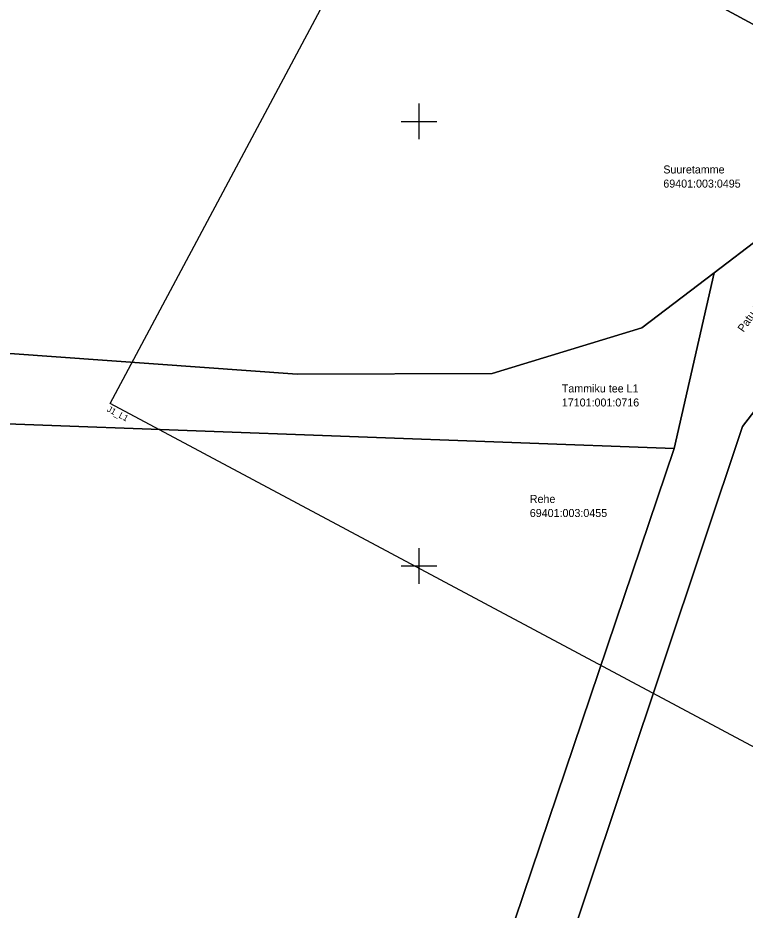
# Model space of a CAD drawing. Extents: x 628858 to 629868, y 6451444 to 6452671.
# Drawn here: x 629204.9 to 629286.7, y 6452111.3 to 6452211.6 of the extents above; entities that cross this region are included whole.
import ezdxf

# ---------------------------------------------------------------- set-up
doc = ezdxf.new("R2010")
doc.units = 0
for name, color, linetype in [('PIIR', 7, 'Continuous'), ('VORK', 7, 'Continuous'), ('VORMISTUS', 7, 'Continuous')]:
    doc.layers.add(name, color=color, linetype=linetype)

msp = doc.modelspace()

# ---------------------------------------------------------------- linework, layer by layer
at = {"layer": 'PIIR'}
for points in [[(629175.96, 6451859.22), (629278.7, 6452163.22), (629283.2, 6452182.96), (629288.44, 6452186.95), (629298.51, 6452205.02), (629306.38, 6452216.88), (629357.13, 6452290.19), (629372.94, 6452313.13), (629391.9, 6452341.41), (629395.74, 6452349.73), (629397.46, 6452356.89), (629390.86, 6452533.56)], [(629405.01, 6452397.17), (629406.85, 6452368.83), (629411.94, 6452356.15), (629408.19, 6452349.63), (629404.31, 6452344.13), (629399.31, 6452336.39), (629380.36, 6452307.74), (629305.4, 6452199.3), (629304.29, 6452193.61), (629294.88, 6452174.44), (629290.98, 6452171.59), (629286.41, 6452165.66), (629215.29, 6451953.02), (629202.78, 6451914.54)], [(629166.93, 6452176.57), (629236.29, 6452171.56), (629258.22, 6452171.63), (629275.07, 6452176.76), (629283.2, 6452182.96), (629278.7, 6452163.22), (629187.35, 6452166.59)]]:
    msp.add_lwpolyline(points, dxfattribs=at)
for points in [[(628981.74, 6452491.99), (629331.53, 6452388.85), (629397.46, 6452356.89), (629395.74, 6452349.73), (629391.9, 6452341.41), (629372.94, 6452313.13), (629345.19, 6452361.31), (629325.3, 6452368.06), (629306.29, 6452318.82), (629357.13, 6452290.19), (629306.38, 6452216.88), (629298.51, 6452205.02), (629228.82, 6452242.73), (629123.64, 6452266.25), (629035.96, 6452300.93), (628905.24, 6452379.42), (628955.61, 6452454.19)], [(629123.64, 6452266.25), (629228.82, 6452242.73), (629298.51, 6452205.02), (629288.44, 6452186.95), (629283.2, 6452182.96), (629275.07, 6452176.76), (629258.22, 6452171.63), (629236.29, 6452171.56), (629166.93, 6452176.57), (629141.8, 6452181.4), (629114.55, 6452188.45), (629104.43, 6452188.14), (629083.71, 6452182.65), (629047.82, 6452167.09), (629034.52, 6452163.09), (629008.85, 6452161.73), (628996.84, 6452163.05), (629035.96, 6452300.93)], [(629750.24, 6451954.31), (629749.09, 6451951.44), (629747.95, 6451946.67), (629746.94, 6451940.17), (629745.1, 6451932.68), (629742.69, 6451926.06), (629668.6, 6451747.8), (629303.02, 6451872.01), (629316.87, 6451917.97), (629265.46, 6451935.57), (629215.29, 6451953.02), (629286.41, 6452165.66), (629290.98, 6452171.59), (629294.88, 6452174.44), (629304.27, 6452176.05), (629312.29, 6452173.29), (629326.21, 6452166.39), (629300.06, 6452093.19), (629473.34, 6452021.7), (629501.58, 6452075.92), (629521, 6452065.47)], [(629278.7, 6452163.22), (629175.96, 6451859.22), (628888.86, 6451936.88), (628947.39, 6451960.92), (628946.77, 6451963.93), (628931.83, 6452009.63), (628935.98, 6452009.04), (629089.34, 6451987.29), (629157.9, 6452077.22), (629187.35, 6452166.59)]]:
    msp.add_lwpolyline(points, close=True, dxfattribs=at)
at = {"layer": 'VORK'}
for p, q in [((629250, 6452202), (629250, 6452198)), ((629248, 6452200), (629252, 6452200)), ((629250, 6452152), (629250, 6452148)), ((629248, 6452150), (629252, 6452150))]:
    msp.add_line(p, q, dxfattribs=at)
at = {"layer": 'VORMISTUS'}
msp.add_lwpolyline([(629215.27, 6452168.26), (629352.77, 6452425.86), (629712.71, 6452233.75), (629575.21, 6451976.15)], close=True, dxfattribs=at)

# ---------------------------------------------------------------- texts
at = {"layer": 'PIIR'}
for s, p in [('Suuretamme', (629277.49, 6452194.14)), ('69401:003:0495', (629277.49, 6452192.55)), ('Tammiku tee L1', (629266.07, 6452169.51)), ('17101:001:0716', (629266.07, 6452167.93)), ('Rehe', (629262.47, 6452157.08)), ('69401:003:0455', (629262.47, 6452155.5))]:
    msp.add_text(s, height=0.9, dxfattribs=at).set_placement(p)
msp.add_text('Patu-Saarelaane tee L3', height=0.9, rotation=55.1796, dxfattribs=at).set_placement((629286.51, 6452176.22))
at = {"layer": 'VORMISTUS'}
msp.add_text('J1_L1', height=0.7, rotation=331.9091, dxfattribs=at).set_placement((629214.83, 6452167.42))

doc.saveas('drawing.dxf')
